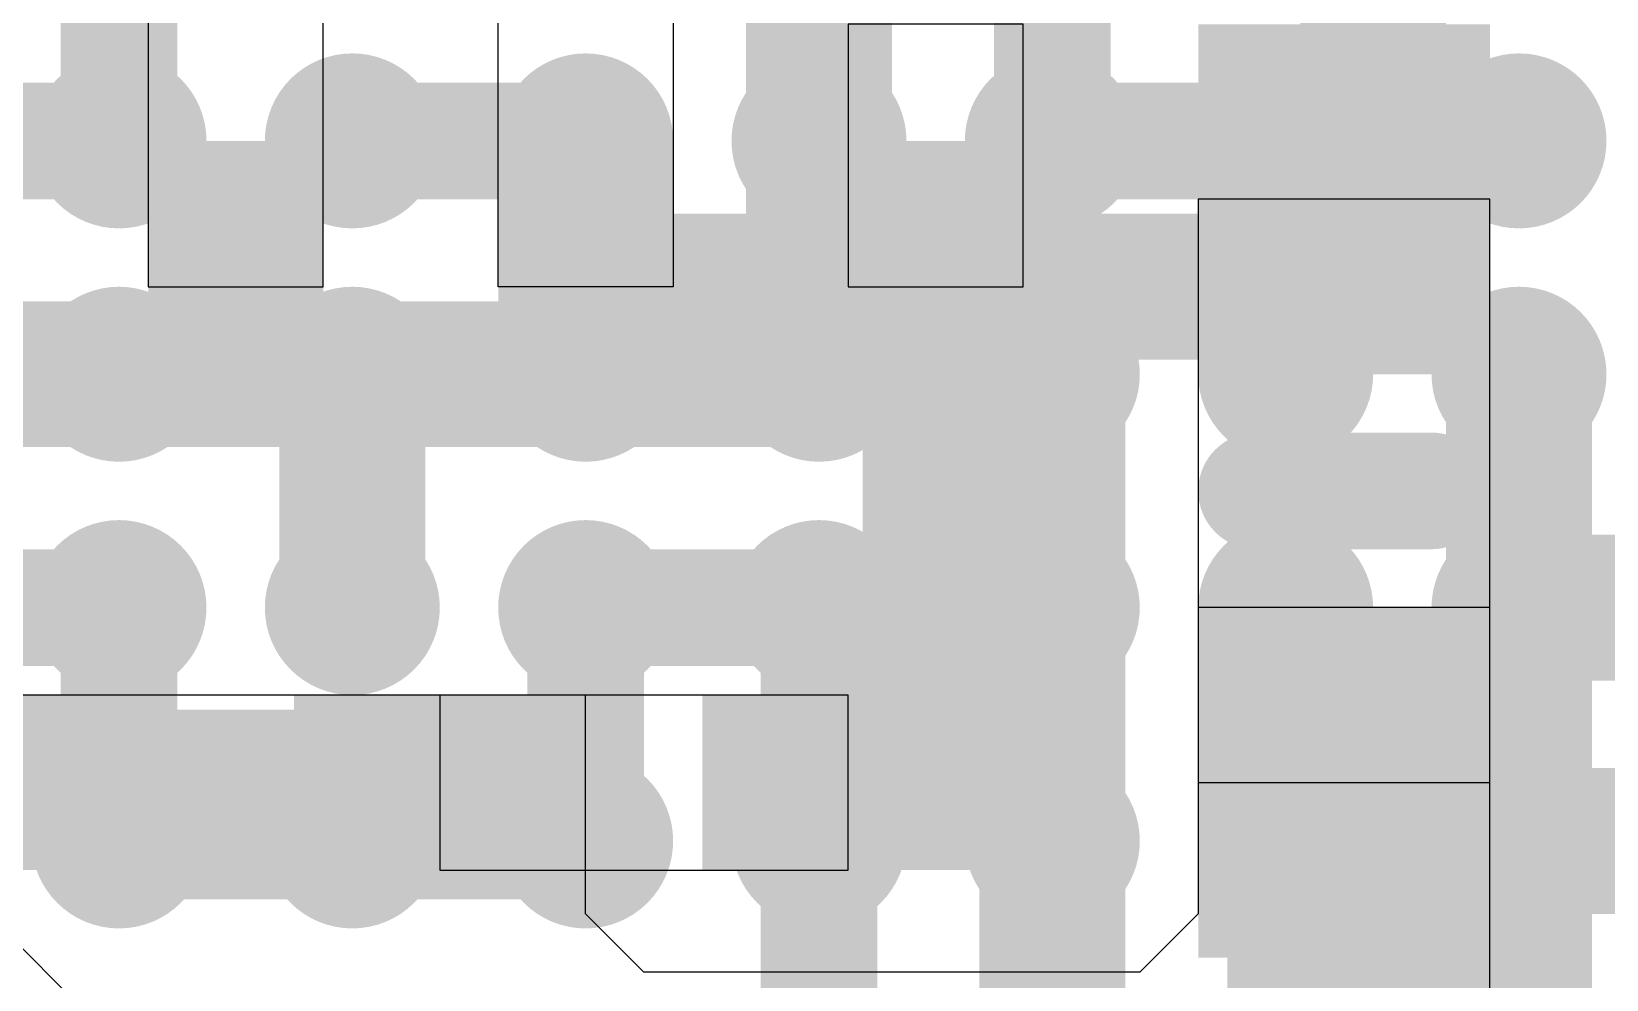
# Model space of a CAD drawing. Header units: millimetres. Extents: x 15 to 122, y 23 to 96.
# Drawn here: x 60.45 to 63.15, y 56.763 to 58.388 of the extents above; entities that cross this region are included whole.
import ezdxf

# ---------------------------------------------------------------- set-up
doc = ezdxf.new("R2010")
doc.units = ezdxf.units.MM
for name, color, linetype in [('Bottom Modules', 3, 'Continuous'), ('BottomLayer', 5, 'Continuous'), ('BottomOverlay', 54, 'Continuous'), ('BottomPaste', 16, 'Continuous'), ('TopLayer', 1, 'Continuous'), ('TopPaste', 8, 'Continuous'), ('TopSolder', 216, 'Continuous')]:
    doc.layers.add(name, color=color, linetype=linetype)

msp = doc.modelspace()

# ---------------------------------------------------------------- linework, layer by layer
at = {"layer": 'Bottom Modules'}
for points in [[(60.95000255999999, 57.95000347999999), (60.95000255999999, 58.65000462), (60.65000316, 58.65000462), (60.65000316, 57.95000347999999)], [(61.5500039, 58.65000462), (61.5500039, 57.95000347999999), (61.2500045, 57.95000347999999), (61.2500045, 58.65000462)], [(62.14999761999999, 57.95000094), (62.14999761999999, 58.40000258), (61.84999822, 58.40000258), (61.84999822, 57.95000094)], [(62.95000364, 57.10000264), (62.95000364, 58.10000318), (62.45000464, 58.10000318), (62.45000464, 57.10000264)], [(61.15000216, 57.24999725999999), (61.15000216, 56.94999786), (61.8500033, 56.94999786), (61.8500033, 57.24999725999999)]]:
    msp.add_lwpolyline(points, close=True, dxfattribs=at)
at = {"layer": 'BottomLayer'}
for p, q in [((62.95000109999999, 57.40000204), (62.44999955999999, 57.40000204)), ((62.44999955999999, 57.40000204), (62.44999955999999, 56.87500181999999)), ((62.95000109999999, 55.94999986), (62.95000109999999, 57.40000204)), ((61.40000165999999, 57.2499998), (60.30000132, 57.2499998)), ((61.40000165999999, 56.87500181999999), (61.40000165999999, 57.2499998)), ((60.30000132, 56.95000039999999), (60.67500183999999, 56.57499988)), ((61.50000146, 56.77500202), (61.40000165999999, 56.87500181999999)), ((62.44999955999999, 56.87500181999999), (62.34999976, 56.77500202)), ((62.34999976, 56.77500202), (61.50000146, 56.77500202))]:
    msp.add_line(p, q, dxfattribs=at)
for points, const_width in [([(62.7500015, 58.15000053999999), (62.7500015, 58.80000178)], 0.2499995), ([(62.70000414, 58.10000317999999), (62.70000414, 58.25000541999999)], 0.2499995), ([(62.70000414, 58.10000317999999), (62.7500015, 58.15000053999999)], 0.2499995), ([(62.5500019, 57.95000094), (62.70000414, 58.10000317999999)], 0.2499995), ([(60.80000286, 57.95000348), (60.80000286, 58.15000053999999)], 0.0999998), ([(61.4000042, 57.95000348), (61.40000673999999, 57.95000094)], 0.2499995), ([(61.40000673999999, 57.95000094), (61.77499964, 57.95000094)], 0.2499995), ([(61.77499964, 57.95000094), (61.99999792, 57.95000094)], 0.2499995), ([(61.99999792, 57.95000094), (62.5500019, 57.95000094)], 0.2499995), ([(61.99999792, 57.24999218), (61.99999792, 57.95000094)], 0.2499995), ([(60.80000286, 57.92500226), (60.80000286, 57.95000348)], 0.0999998), ([(61.8500033, 57.09999756), (61.99999792, 57.24999218)], 0.2499995), ([(62.70000414, 56.27500048), (62.70000414, 57.10000264)], 0.3999992), ([(60.40000112, 57.10000264), (61.14999708, 57.10000264)], 0.2499995), ([(61.14999708, 57.10000264), (61.14999962, 57.1000001)], 0.2499995)]:
    msp.add_lwpolyline(points, dxfattribs=dict(at, const_width=const_width))
for points, const_width in [([(62.6375049, 58.25000541999999, 1), (62.76250338, 58.25000541999999, 1)], 0.12499848), ([(62.6375049, 58.25000541999999, 1), (62.76250338, 58.25000541999999, 1)], 0.12499848), ([(62.68750226, 58.15000053999999, 1), (62.81250074, 58.15000053999999, 1)], 0.12499848), ([(62.68750226, 58.15000053999999, 1), (62.81250074, 58.15000053999999, 1)], 0.12499848), ([(62.6375049, 58.10000317999999, 1), (62.76250338, 58.10000317999999, 1)], 0.12499848), ([(62.6375049, 58.10000317999999, 1), (62.76250338, 58.10000317999999, 1)], 0.12499848), ([(62.6375049, 58.10000317999999, 1), (62.76250338, 58.10000317999999, 1)], 0.12499848), ([(60.77500418, 58.15000053999999, 1), (60.82500154, 58.15000053999999, 1)], 0.0499999), ([(61.33750242, 58.07500195999999, 1), (61.46250089999999, 58.07500195999999, 1)], 0.12499848), ([(62.63750236, 58.00000084, 1), (62.76250083999999, 58.00000084, 1)], 0.12499848), ([(61.33750496, 57.95000348, 1), (61.46250344, 57.95000348, 1)], 0.12499848), ([(61.33750749999999, 57.95000094, 1), (61.46250598, 57.95000094, 1)], 0.12499848), ([(61.33750749999999, 57.95000094, 1), (61.46250598, 57.95000094, 1)], 0.12499848), ([(61.7125004, 57.95000094, 1), (61.83749888, 57.95000094, 1)], 0.12499848), ([(61.7125004, 57.95000094, 1), (61.83749888, 57.95000094, 1)], 0.12499848), ([(61.93749868, 57.95000094, 1), (62.06249716, 57.95000094, 1)], 0.12499848), ([(61.93749868, 57.95000094, 1), (62.06249716, 57.95000094, 1)], 0.12499848), ([(61.93749868, 57.95000094, 1), (62.06249716, 57.95000094, 1)], 0.12499848), ([(61.93750121999999, 57.95000094, 1), (62.0624997, 57.95000094, 1)], 0.12499848), ([(62.48750266, 57.95000094, 1), (62.61250114, 57.95000094, 1)], 0.12499848), ([(62.48750266, 57.95000094, 1), (62.61250114, 57.95000094, 1)], 0.12499848), ([(60.73750362, 57.92500226, 1), (60.86250209999999, 57.92500226, 1)], 0.12499848), ([(60.77500418, 57.95000348, 1), (60.82500154, 57.95000348, 1)], 0.0499999), ([(60.77500418, 57.95000348, 1), (60.82500154, 57.95000348, 1)], 0.0499999), ([(60.77500418, 57.92500226, 1), (60.82500154, 57.92500226, 1)], 0.0499999), ([(61.38750232, 57.82499992, 1), (61.5125008, 57.82499992, 1)], 0.12499848), ([(61.7125004, 57.82499992, 1), (61.83749888, 57.82499992, 1)], 0.12499848), ([(61.93749868, 57.24999218, 1), (62.06249716, 57.24999218, 1)], 0.12499848), ([(61.93749868, 57.24999218, 1), (62.06249716, 57.24999218, 1)], 0.12499848), ([(62.60000434, 57.10000264, 1), (62.80000394, 57.10000264, 1)], 0.1999996), ([(60.33750188, 57.10000264, 1), (60.46250036, 57.10000264, 1)], 0.12499848), ([(61.08749784, 57.10000264, 1), (61.21249632, 57.10000264, 1)], 0.12499848), ([(61.08749784, 57.10000264, 1), (61.21249632, 57.10000264, 1)], 0.12499848), ([(61.08750037999999, 57.1000001, 1), (61.21249886, 57.1000001, 1)], 0.12499848), ([(61.66250049999999, 57.1000001, 1), (61.78749898, 57.1000001, 1)], 0.12499848), ([(61.78750406, 57.09999756, 1), (61.91250254, 57.09999756, 1)], 0.12499848), ([(61.91250254, 57.1000001, 1), (62.03750101999999, 57.1000001, 1)], 0.12499848), ([(60.33750188, 57.07500142, 1), (60.46250036, 57.07500142, 1)], 0.12499848)]:
    msp.add_lwpolyline(points, format="xyb", close=True, dxfattribs=dict(at, const_width=const_width))
for points in [[(62.45000464, 57.80000378), (62.95000364, 57.80000378), (62.45000464, 58.40000258), (62.95000364, 58.40000258)], [(60.65000316, 57.70000398), (60.95000255999999, 57.70000398), (60.65000316, 58.20000297999999), (60.95000255999999, 58.20000297999999)], [(61.2500045, 57.70000398), (61.5500039, 57.70000398), (61.2500045, 58.20000297999999), (61.5500039, 58.20000297999999)], [(62.14999761999999, 58.20000044), (61.84999822, 58.20000044), (62.14999761999999, 57.70000143999999), (61.84999822, 57.70000143999999)], [(62.45000464, 56.80000324), (62.95000364, 56.80000324), (62.45000464, 57.40000204), (62.95000364, 57.40000204)], [(60.49999837999999, 56.95000294), (60.49999837999999, 57.25000233999999), (59.99999938, 56.95000294), (59.99999938, 57.25000233999999)], [(60.90000266, 57.24999725999999), (60.90000266, 56.94999786), (61.40000165999999, 57.24999725999999), (61.40000165999999, 56.94999786)], [(61.6000038, 57.24999725999999), (61.6000038, 56.94999786), (62.1000028, 57.24999725999999), (62.1000028, 56.94999786)]]:
    msp.add_solid(points, dxfattribs=at)
at = {"layer": 'BottomOverlay', "const_width": 0.1999996}
msp.add_lwpolyline([(62.5500019, 57.60000164), (62.8500013, 57.60000164)], dxfattribs=at)
at = {"layer": 'BottomOverlay', "const_width": 0.0999998}
for points in [[(62.50000199999999, 57.60000164, 1), (62.60000179999999, 57.60000164, 1)], [(62.8000014, 57.60000164, 1), (62.9000012, 57.60000164, 1)]]:
    msp.add_lwpolyline(points, format="xyb", close=True, dxfattribs=at)
at = {"layer": 'BottomPaste'}
for points in [[(62.45000464, 57.80000378), (62.95000364, 57.80000378), (62.45000464, 58.40000258), (62.95000364, 58.40000258)], [(62.45000464, 57.80000378), (62.95000364, 57.80000378), (62.45000464, 58.40000258), (62.95000364, 58.40000258)], [(60.65000316, 57.70000398), (60.95000255999999, 57.70000398), (60.65000316, 58.20000297999999), (60.95000255999999, 58.20000297999999)], [(60.65000316, 57.70000398), (60.95000255999999, 57.70000398), (60.65000316, 58.20000297999999), (60.95000255999999, 58.20000297999999)], [(61.2500045, 57.70000398), (61.5500039, 57.70000398), (61.2500045, 58.20000297999999), (61.5500039, 58.20000297999999)], [(61.2500045, 57.70000398), (61.5500039, 57.70000398), (61.2500045, 58.20000297999999), (61.5500039, 58.20000297999999)], [(62.14999761999999, 58.20000044), (61.84999822, 58.20000044), (62.14999761999999, 57.70000143999999), (61.84999822, 57.70000143999999)], [(62.14999761999999, 58.20000044), (61.84999822, 58.20000044), (62.14999761999999, 57.70000143999999), (61.84999822, 57.70000143999999)], [(62.45000464, 56.80000324), (62.95000364, 56.80000324), (62.45000464, 57.40000204), (62.95000364, 57.40000204)], [(62.45000464, 56.80000324), (62.95000364, 56.80000324), (62.45000464, 57.40000204), (62.95000364, 57.40000204)], [(60.49999837999999, 56.95000294), (60.49999837999999, 57.25000233999999), (59.99999938, 56.95000294), (59.99999938, 57.25000233999999)], [(60.49999837999999, 56.95000294), (60.49999837999999, 57.25000233999999), (59.99999938, 56.95000294), (59.99999938, 57.25000233999999)], [(60.90000266, 57.24999725999999), (60.90000266, 56.94999786), (61.40000165999999, 57.24999725999999), (61.40000165999999, 56.94999786)], [(60.90000266, 57.24999725999999), (60.90000266, 56.94999786), (61.40000165999999, 57.24999725999999), (61.40000165999999, 56.94999786)], [(61.6000038, 57.24999725999999), (61.6000038, 56.94999786), (62.1000028, 57.24999725999999), (62.1000028, 56.94999786)], [(61.6000038, 57.24999725999999), (61.6000038, 56.94999786), (62.1000028, 57.24999725999999), (62.1000028, 56.94999786)]]:
    msp.add_solid(points, dxfattribs=at)
at = {"layer": 'TopLayer'}
for points, const_width in [([(60.60000072, 58.20000297999999), (60.60000072, 58.60000218)], 0.1999996), ([(61.80000086, 58.20000297999999), (61.80000086, 58.60000218)], 0.2499995), ([(62.20000005999999, 58.20000297999999), (62.20000005999999, 58.60000218)], 0.1999996), ([(61.80000086, 57.80000124), (61.80000086, 58.20000297999999)], 0.2499995), ([(60.20000151999999, 58.20000297999999), (60.60000072, 58.20000297999999)], 0.1999996), ([(60.99999991999999, 58.20000297999999), (61.39999912, 58.20000297999999)], 0.1999996), ([(62.20000005999999, 58.20000297999999), (62.59999926, 58.20000297999999)], 0.1999996), ([(62.59999926, 57.80000124), (62.59999926, 58.20000297999999)], 0.1999996), ([(60.20000151999999, 57.80000124), (60.60000072, 57.80000124)], 0.2499995), ([(60.60000072, 57.80000124), (60.99999991999999, 57.80000124)], 0.2499995), ([(60.99999991999999, 57.80000124), (61.39999912, 57.80000124)], 0.2499995), ([(60.99999991999999, 57.40000204), (60.99999991999999, 57.80000124)], 0.2499995), ([(61.39999912, 57.80000124), (61.80000086, 57.80000124)], 0.2499995), ([(61.80000086, 57.80000124), (62.20000005999999, 57.80000124)], 0.2499995), ([(62.20000005999999, 57.40000204), (62.20000005999999, 57.80000124)], 0.2499995), ([(63.000001, 57.40000204), (63.000001, 57.80000124)], 0.2499995), ([(62.59999926, 57.60000418), (62.59999926, 57.80000124)], 0.1999996), ([(62.59999926, 57.40000204), (62.59999926, 57.60000418)], 0.1999996), ([(62.20000005999999, 57.00000283999999), (62.20000005999999, 57.40000204)], 0.2499995), ([(63.000001, 57.00000283999999), (63.000001, 57.40000204)], 0.2499995), ([(63.000001, 57.40000204), (63.40000019999999, 57.40000204)], 0.2499995), ([(60.20000151999999, 57.40000204), (60.60000072, 57.40000204)], 0.1999996), ([(60.60000072, 57.00000283999999), (60.60000072, 57.40000204)], 0.1999996), ([(61.39999912, 57.00000283999999), (61.39999912, 57.40000204)], 0.1999996), ([(61.39999912, 57.40000204), (61.80000086, 57.40000204)], 0.1999996), ([(61.80000086, 57.00000283999999), (61.80000086, 57.40000204)], 0.1999996), ([(62.59999926, 57.00000283999999), (62.59999926, 57.40000204)], 0.1999996), ([(62.20000005999999, 56.60000364), (62.20000005999999, 57.00000283999999)], 0.2499995), ([(63.000001, 56.60000364), (63.000001, 57.00000283999999)], 0.2499995), ([(63.000001, 57.00000283999999), (63.40000019999999, 57.00000283999999)], 0.2499995), ([(60.60000072, 57.00000283999999), (60.99999991999999, 57.00000283999999)], 0.1999996), ([(60.99999991999999, 57.00000283999999), (61.39999912, 57.00000283999999)], 0.1999996), ([(61.80000086, 56.60000364), (61.80000086, 57.00000283999999)], 0.1999996), ([(62.59999926, 56.60000364), (62.59999926, 57.00000283999999)], 0.1999996)]:
    msp.add_lwpolyline(points, dxfattribs=dict(at, const_width=const_width))
for points, const_width in [([(60.52500214, 58.20000297999999, 1), (60.6749993, 58.20000297999999, 1)], 0.1499997), ([(60.92500133999999, 58.20000297999999, 1), (61.0749985, 58.20000297999999, 1)], 0.1499997), ([(61.32500054, 58.20000297999999, 1), (61.4749977, 58.20000297999999, 1)], 0.1499997), ([(61.72500228, 58.20000297999999, 1), (61.87499944, 58.20000297999999, 1)], 0.1499997), ([(62.12500147999999, 58.20000297999999, 1), (62.27499864, 58.20000297999999, 1)], 0.1499997), ([(62.52500068, 58.20000297999999, 1), (62.67499784, 58.20000297999999, 1)], 0.1499997), ([(62.92500242, 58.20000297999999, 1), (63.07499958, 58.20000297999999, 1)], 0.1499997), ([(60.53750148, 58.20000552, 1), (60.66249996, 58.20000552, 1)], 0.12499848), ([(60.93750068, 58.20000297999999, 1), (61.06249915999999, 58.20000297999999, 1)], 0.12499848), ([(61.73750162, 58.20000297999999, 1), (61.8625001, 58.20000297999999, 1)], 0.12499848), ([(61.73750162, 58.20000297999999, 1), (61.8625001, 58.20000297999999, 1)], 0.12499848), ([(61.73750162, 58.20000297999999, 1), (61.8625001, 58.20000297999999, 1)], 0.12499848), ([(60.55000081999999, 58.20000297999999, 1), (60.65000062, 58.20000297999999, 1)], 0.0999998), ([(60.55000081999999, 58.20000297999999, 1), (60.65000062, 58.20000297999999, 1)], 0.0999998), ([(60.95000002, 58.20000297999999, 1), (61.04999982, 58.20000297999999, 1)], 0.0999998), ([(61.34999921999999, 58.20000297999999, 1), (61.44999902, 58.20000297999999, 1)], 0.0999998), ([(62.15000016, 58.20000297999999, 1), (62.24999996, 58.20000297999999, 1)], 0.0999998), ([(62.15000016, 58.20000297999999, 1), (62.24999996, 58.20000297999999, 1)], 0.0999998), ([(62.54999935999999, 58.20000297999999, 1), (62.64999915999999, 58.20000297999999, 1)], 0.0999998), ([(62.54999935999999, 58.20000297999999, 1), (62.64999915999999, 58.20000297999999, 1)], 0.0999998), ([(62.53750255999999, 58.02500206, 1), (62.66250104, 58.02500206, 1)], 0.12499848), ([(60.52500214, 57.80000124, 1), (60.6749993, 57.80000124, 1)], 0.1499997), ([(60.92500133999999, 57.80000124, 1), (61.0749985, 57.80000124, 1)], 0.1499997), ([(61.32500054, 57.80000124, 1), (61.4749977, 57.80000124, 1)], 0.1499997), ([(61.72500228, 57.80000124, 1), (61.87499944, 57.80000124, 1)], 0.1499997), ([(62.12500147999999, 57.80000124, 1), (62.27499864, 57.80000124, 1)], 0.1499997), ([(62.52500068, 57.80000124, 1), (62.67499784, 57.80000124, 1)], 0.1499997), ([(62.92500242, 57.80000124, 1), (63.07499958, 57.80000124, 1)], 0.1499997), ([(60.53750148, 57.80000124, 1), (60.66249996, 57.80000124, 1)], 0.12499848), ([(60.53750148, 57.80000124, 1), (60.66249996, 57.80000124, 1)], 0.12499848), ([(60.93750068, 57.80000124, 1), (61.06249915999999, 57.80000124, 1)], 0.12499848), ([(60.93750068, 57.80000124, 1), (61.06249915999999, 57.80000124, 1)], 0.12499848), ([(60.93750068, 57.80000124, 1), (61.06249915999999, 57.80000124, 1)], 0.12499848), ([(60.93750068, 57.80000124, 1), (61.06249915999999, 57.80000124, 1)], 0.12499848), ([(61.33749988, 57.80000124, 1), (61.46249836, 57.80000124, 1)], 0.12499848), ([(61.33749988, 57.80000124, 1), (61.46249836, 57.80000124, 1)], 0.12499848), ([(61.73750162, 57.80000124, 1), (61.8625001, 57.80000124, 1)], 0.12499848), ([(61.73750162, 57.80000124, 1), (61.8625001, 57.80000124, 1)], 0.12499848), ([(61.73750162, 57.80000124, 1), (61.8625001, 57.80000124, 1)], 0.12499848), ([(61.73750162, 57.80000124, 1), (61.8625001, 57.80000124, 1)], 0.12499848), ([(62.13750082, 57.80000124, 1), (62.26249929999999, 57.80000124, 1)], 0.12499848), ([(62.13750082, 57.80000124, 1), (62.26249929999999, 57.80000124, 1)], 0.12499848), ([(62.13750082, 57.80000124, 1), (62.26249929999999, 57.80000124, 1)], 0.12499848), ([(62.93750176, 57.80000124, 1), (63.06250024, 57.80000124, 1)], 0.12499848), ([(62.93750176, 57.80000124, 1), (63.06250024, 57.80000124, 1)], 0.12499848), ([(62.54999935999999, 57.80000124, 1), (62.64999915999999, 57.80000124, 1)], 0.0999998), ([(62.54999935999999, 57.80000124, 1), (62.64999915999999, 57.80000124, 1)], 0.0999998), ([(62.53750002, 57.60000418, 1), (62.6624985, 57.60000418, 1)], 0.12499848), ([(62.54999935999999, 57.60000418, 1), (62.64999915999999, 57.60000418, 1)], 0.0999998), ([(62.54999935999999, 57.60000418, 1), (62.64999915999999, 57.60000418, 1)], 0.0999998), ([(60.52500214, 57.40000204, 1), (60.6749993, 57.40000204, 1)], 0.1499997), ([(60.92500133999999, 57.40000204, 1), (61.0749985, 57.40000204, 1)], 0.1499997), ([(61.32500054, 57.40000204, 1), (61.4749977, 57.40000204, 1)], 0.1499997), ([(61.72500228, 57.40000204, 1), (61.87499944, 57.40000204, 1)], 0.1499997), ([(62.12500147999999, 57.40000204, 1), (62.27499864, 57.40000204, 1)], 0.1499997), ([(62.52500068, 57.40000204, 1), (62.67499784, 57.40000204, 1)], 0.1499997), ([(62.92500242, 57.40000204, 1), (63.07499958, 57.40000204, 1)], 0.1499997), ([(60.93750068, 57.40000204, 1), (61.06249915999999, 57.40000204, 1)], 0.12499848), ([(60.93750068, 57.40000204, 1), (61.06249915999999, 57.40000204, 1)], 0.12499848), ([(62.13750082, 57.40000204, 1), (62.26249929999999, 57.40000204, 1)], 0.12499848), ([(62.13750082, 57.40000204, 1), (62.26249929999999, 57.40000204, 1)], 0.12499848), ([(62.13750082, 57.40000204, 1), (62.26249929999999, 57.40000204, 1)], 0.12499848), ([(62.93750176, 57.40000204, 1), (63.06250024, 57.40000204, 1)], 0.12499848), ([(62.93750176, 57.40000204, 1), (63.06250024, 57.40000204, 1)], 0.12499848), ([(62.93750176, 57.40000204, 1), (63.06250024, 57.40000204, 1)], 0.12499848), ([(62.93750176, 57.40000204, 1), (63.06250024, 57.40000204, 1)], 0.12499848), ([(60.55000081999999, 57.40000204, 1), (60.65000062, 57.40000204, 1)], 0.0999998), ([(60.55000081999999, 57.40000204, 1), (60.65000062, 57.40000204, 1)], 0.0999998), ([(61.34999921999999, 57.40000204, 1), (61.44999902, 57.40000204, 1)], 0.0999998), ([(61.34999921999999, 57.40000204, 1), (61.44999902, 57.40000204, 1)], 0.0999998), ([(61.75000095999999, 57.40000204, 1), (61.85000075999999, 57.40000204, 1)], 0.0999998), ([(61.75000095999999, 57.40000204, 1), (61.85000075999999, 57.40000204, 1)], 0.0999998), ([(62.54999935999999, 57.40000204, 1), (62.64999915999999, 57.40000204, 1)], 0.0999998), ([(62.54999935999999, 57.40000204, 1), (62.64999915999999, 57.40000204, 1)], 0.0999998), ([(60.52500214, 57.00000283999999, 1), (60.6749993, 57.00000283999999, 1)], 0.1499997), ([(60.92500133999999, 57.00000283999999, 1), (61.0749985, 57.00000283999999, 1)], 0.1499997), ([(61.32500054, 57.00000283999999, 1), (61.4749977, 57.00000283999999, 1)], 0.1499997), ([(61.72500228, 57.00000283999999, 1), (61.87499944, 57.00000283999999, 1)], 0.1499997), ([(62.12500147999999, 57.00000283999999, 1), (62.27499864, 57.00000283999999, 1)], 0.1499997), ([(62.52500068, 57.00000283999999, 1), (62.67499784, 57.00000283999999, 1)], 0.1499997), ([(62.92500242, 57.00000283999999, 1), (63.07499958, 57.00000283999999, 1)], 0.1499997), ([(60.93750068, 57.0000003, 1), (61.06249915999999, 57.0000003, 1)], 0.12499848), ([(62.13750082, 57.00000283999999, 1), (62.26249929999999, 57.00000283999999, 1)], 0.12499848), ([(62.13750082, 57.00000283999999, 1), (62.26249929999999, 57.00000283999999, 1)], 0.12499848), ([(62.13750082, 57.00000283999999, 1), (62.26249929999999, 57.00000283999999, 1)], 0.12499848), ([(62.53750255999999, 57.0000003, 1), (62.66250104, 57.0000003, 1)], 0.12499848), ([(62.93749922, 57.0000003, 1), (63.06249769999999, 57.0000003, 1)], 0.12499848), ([(62.93750176, 57.00000283999999, 1), (63.06250024, 57.00000283999999, 1)], 0.12499848), ([(62.93750176, 57.00000283999999, 1), (63.06250024, 57.00000283999999, 1)], 0.12499848), ([(62.93750176, 57.00000283999999, 1), (63.06250024, 57.00000283999999, 1)], 0.12499848), ([(60.55000081999999, 57.00000283999999, 1), (60.65000062, 57.00000283999999, 1)], 0.0999998), ([(60.55000081999999, 57.00000283999999, 1), (60.65000062, 57.00000283999999, 1)], 0.0999998), ([(60.95000002, 57.00000283999999, 1), (61.04999982, 57.00000283999999, 1)], 0.0999998), ([(60.95000002, 57.00000283999999, 1), (61.04999982, 57.00000283999999, 1)], 0.0999998), ([(61.34999921999999, 57.00000283999999, 1), (61.44999902, 57.00000283999999, 1)], 0.0999998), ([(61.34999921999999, 57.00000283999999, 1), (61.44999902, 57.00000283999999, 1)], 0.0999998), ([(61.75000095999999, 57.00000283999999, 1), (61.85000075999999, 57.00000283999999, 1)], 0.0999998), ([(61.75000095999999, 57.00000283999999, 1), (61.85000075999999, 57.00000283999999, 1)], 0.0999998), ([(62.54999935999999, 57.00000283999999, 1), (62.64999915999999, 57.00000283999999, 1)], 0.0999998), ([(62.54999935999999, 57.00000283999999, 1), (62.64999915999999, 57.00000283999999, 1)], 0.0999998)]:
    msp.add_lwpolyline(points, format="xyb", close=True, dxfattribs=dict(at, const_width=const_width))
at = {"layer": 'TopPaste', "const_width": 0.1499997}
for points in [[(60.52500214, 58.20000297999999, 1), (60.6749993, 58.20000297999999, 1)], [(60.52500214, 58.20000297999999, 1), (60.6749993, 58.20000297999999, 1)], [(60.92500133999999, 58.20000297999999, 1), (61.0749985, 58.20000297999999, 1)], [(60.92500133999999, 58.20000297999999, 1), (61.0749985, 58.20000297999999, 1)], [(61.32500054, 58.20000297999999, 1), (61.4749977, 58.20000297999999, 1)], [(61.32500054, 58.20000297999999, 1), (61.4749977, 58.20000297999999, 1)], [(61.72500228, 58.20000297999999, 1), (61.87499944, 58.20000297999999, 1)], [(61.72500228, 58.20000297999999, 1), (61.87499944, 58.20000297999999, 1)], [(62.12500147999999, 58.20000297999999, 1), (62.27499864, 58.20000297999999, 1)], [(62.12500147999999, 58.20000297999999, 1), (62.27499864, 58.20000297999999, 1)], [(62.52500068, 58.20000297999999, 1), (62.67499784, 58.20000297999999, 1)], [(62.52500068, 58.20000297999999, 1), (62.67499784, 58.20000297999999, 1)], [(62.92500242, 58.20000297999999, 1), (63.07499958, 58.20000297999999, 1)], [(62.92500242, 58.20000297999999, 1), (63.07499958, 58.20000297999999, 1)], [(60.52500214, 57.80000124, 1), (60.6749993, 57.80000124, 1)], [(60.52500214, 57.80000124, 1), (60.6749993, 57.80000124, 1)], [(60.92500133999999, 57.80000124, 1), (61.0749985, 57.80000124, 1)], [(60.92500133999999, 57.80000124, 1), (61.0749985, 57.80000124, 1)], [(61.32500054, 57.80000124, 1), (61.4749977, 57.80000124, 1)], [(61.32500054, 57.80000124, 1), (61.4749977, 57.80000124, 1)], [(61.72500228, 57.80000124, 1), (61.87499944, 57.80000124, 1)], [(61.72500228, 57.80000124, 1), (61.87499944, 57.80000124, 1)], [(62.12500147999999, 57.80000124, 1), (62.27499864, 57.80000124, 1)], [(62.12500147999999, 57.80000124, 1), (62.27499864, 57.80000124, 1)], [(62.52500068, 57.80000124, 1), (62.67499784, 57.80000124, 1)], [(62.52500068, 57.80000124, 1), (62.67499784, 57.80000124, 1)], [(62.92500242, 57.80000124, 1), (63.07499958, 57.80000124, 1)], [(62.92500242, 57.80000124, 1), (63.07499958, 57.80000124, 1)], [(60.52500214, 57.40000204, 1), (60.6749993, 57.40000204, 1)], [(60.52500214, 57.40000204, 1), (60.6749993, 57.40000204, 1)], [(60.92500133999999, 57.40000204, 1), (61.0749985, 57.40000204, 1)], [(60.92500133999999, 57.40000204, 1), (61.0749985, 57.40000204, 1)], [(61.32500054, 57.40000204, 1), (61.4749977, 57.40000204, 1)], [(61.32500054, 57.40000204, 1), (61.4749977, 57.40000204, 1)], [(61.72500228, 57.40000204, 1), (61.87499944, 57.40000204, 1)], [(61.72500228, 57.40000204, 1), (61.87499944, 57.40000204, 1)], [(62.12500147999999, 57.40000204, 1), (62.27499864, 57.40000204, 1)], [(62.12500147999999, 57.40000204, 1), (62.27499864, 57.40000204, 1)], [(62.52500068, 57.40000204, 1), (62.67499784, 57.40000204, 1)], [(62.52500068, 57.40000204, 1), (62.67499784, 57.40000204, 1)], [(62.92500242, 57.40000204, 1), (63.07499958, 57.40000204, 1)], [(62.92500242, 57.40000204, 1), (63.07499958, 57.40000204, 1)], [(60.52500214, 57.00000283999999, 1), (60.6749993, 57.00000283999999, 1)], [(60.52500214, 57.00000283999999, 1), (60.6749993, 57.00000283999999, 1)], [(60.92500133999999, 57.00000283999999, 1), (61.0749985, 57.00000283999999, 1)], [(60.92500133999999, 57.00000283999999, 1), (61.0749985, 57.00000283999999, 1)], [(61.32500054, 57.00000283999999, 1), (61.4749977, 57.00000283999999, 1)], [(61.32500054, 57.00000283999999, 1), (61.4749977, 57.00000283999999, 1)], [(61.72500228, 57.00000283999999, 1), (61.87499944, 57.00000283999999, 1)], [(61.72500228, 57.00000283999999, 1), (61.87499944, 57.00000283999999, 1)], [(62.12500147999999, 57.00000283999999, 1), (62.27499864, 57.00000283999999, 1)], [(62.12500147999999, 57.00000283999999, 1), (62.27499864, 57.00000283999999, 1)], [(62.52500068, 57.00000283999999, 1), (62.67499784, 57.00000283999999, 1)], [(62.52500068, 57.00000283999999, 1), (62.67499784, 57.00000283999999, 1)], [(62.92500242, 57.00000283999999, 1), (63.07499958, 57.00000283999999, 1)], [(62.92500242, 57.00000283999999, 1), (63.07499958, 57.00000283999999, 1)]]:
    msp.add_lwpolyline(points, format="xyb", close=True, dxfattribs=at)
at = {"layer": 'TopSolder', "const_width": 0.10999978}
for points in [[(60.5450021, 58.20000297999999, 1), (60.65499934, 58.20000297999999, 1)], [(60.5450021, 58.20000297999999, 1), (60.65499934, 58.20000297999999, 1)], [(60.94500129999999, 58.20000297999999, 1), (61.05499854, 58.20000297999999, 1)], [(60.94500129999999, 58.20000297999999, 1), (61.05499854, 58.20000297999999, 1)], [(61.3450005, 58.20000297999999, 1), (61.45499774, 58.20000297999999, 1)], [(61.3450005, 58.20000297999999, 1), (61.45499774, 58.20000297999999, 1)], [(61.74500224, 58.20000297999999, 1), (61.85499948, 58.20000297999999, 1)], [(61.74500224, 58.20000297999999, 1), (61.85499948, 58.20000297999999, 1)], [(62.14500143999999, 58.20000297999999, 1), (62.25499868, 58.20000297999999, 1)], [(62.14500143999999, 58.20000297999999, 1), (62.25499868, 58.20000297999999, 1)], [(62.54500064, 58.20000297999999, 1), (62.65499788, 58.20000297999999, 1)], [(62.54500064, 58.20000297999999, 1), (62.65499788, 58.20000297999999, 1)], [(62.94500238, 58.20000297999999, 1), (63.05499962, 58.20000297999999, 1)], [(62.94500238, 58.20000297999999, 1), (63.05499962, 58.20000297999999, 1)], [(60.5450021, 57.80000124, 1), (60.65499934, 57.80000124, 1)], [(60.5450021, 57.80000124, 1), (60.65499934, 57.80000124, 1)], [(60.94500129999999, 57.80000124, 1), (61.05499854, 57.80000124, 1)], [(60.94500129999999, 57.80000124, 1), (61.05499854, 57.80000124, 1)], [(61.3450005, 57.80000124, 1), (61.45499774, 57.80000124, 1)], [(61.3450005, 57.80000124, 1), (61.45499774, 57.80000124, 1)], [(61.74500224, 57.80000124, 1), (61.85499948, 57.80000124, 1)], [(61.74500224, 57.80000124, 1), (61.85499948, 57.80000124, 1)], [(62.14500143999999, 57.80000124, 1), (62.25499868, 57.80000124, 1)], [(62.14500143999999, 57.80000124, 1), (62.25499868, 57.80000124, 1)], [(62.54500064, 57.80000124, 1), (62.65499788, 57.80000124, 1)], [(62.54500064, 57.80000124, 1), (62.65499788, 57.80000124, 1)], [(62.94500238, 57.80000124, 1), (63.05499962, 57.80000124, 1)], [(62.94500238, 57.80000124, 1), (63.05499962, 57.80000124, 1)], [(60.5450021, 57.40000204, 1), (60.65499934, 57.40000204, 1)], [(60.5450021, 57.40000204, 1), (60.65499934, 57.40000204, 1)], [(60.94500129999999, 57.40000204, 1), (61.05499854, 57.40000204, 1)], [(60.94500129999999, 57.40000204, 1), (61.05499854, 57.40000204, 1)], [(61.3450005, 57.40000204, 1), (61.45499774, 57.40000204, 1)], [(61.3450005, 57.40000204, 1), (61.45499774, 57.40000204, 1)], [(61.74500224, 57.40000204, 1), (61.85499948, 57.40000204, 1)], [(61.74500224, 57.40000204, 1), (61.85499948, 57.40000204, 1)], [(62.14500143999999, 57.40000204, 1), (62.25499868, 57.40000204, 1)], [(62.14500143999999, 57.40000204, 1), (62.25499868, 57.40000204, 1)], [(62.54500064, 57.40000204, 1), (62.65499788, 57.40000204, 1)], [(62.54500064, 57.40000204, 1), (62.65499788, 57.40000204, 1)], [(62.94500238, 57.40000204, 1), (63.05499962, 57.40000204, 1)], [(62.94500238, 57.40000204, 1), (63.05499962, 57.40000204, 1)], [(60.5450021, 57.00000283999999, 1), (60.65499934, 57.00000283999999, 1)], [(60.5450021, 57.00000283999999, 1), (60.65499934, 57.00000283999999, 1)], [(60.94500129999999, 57.00000283999999, 1), (61.05499854, 57.00000283999999, 1)], [(60.94500129999999, 57.00000283999999, 1), (61.05499854, 57.00000283999999, 1)], [(61.3450005, 57.00000283999999, 1), (61.45499774, 57.00000283999999, 1)], [(61.3450005, 57.00000283999999, 1), (61.45499774, 57.00000283999999, 1)], [(61.74500224, 57.00000283999999, 1), (61.85499948, 57.00000283999999, 1)], [(61.74500224, 57.00000283999999, 1), (61.85499948, 57.00000283999999, 1)], [(62.14500143999999, 57.00000283999999, 1), (62.25499868, 57.00000283999999, 1)], [(62.14500143999999, 57.00000283999999, 1), (62.25499868, 57.00000283999999, 1)], [(62.54500064, 57.00000283999999, 1), (62.65499788, 57.00000283999999, 1)], [(62.54500064, 57.00000283999999, 1), (62.65499788, 57.00000283999999, 1)], [(62.94500238, 57.00000283999999, 1), (63.05499962, 57.00000283999999, 1)], [(62.94500238, 57.00000283999999, 1), (63.05499962, 57.00000283999999, 1)]]:
    msp.add_lwpolyline(points, format="xyb", close=True, dxfattribs=at)

doc.saveas('drawing.dxf')
